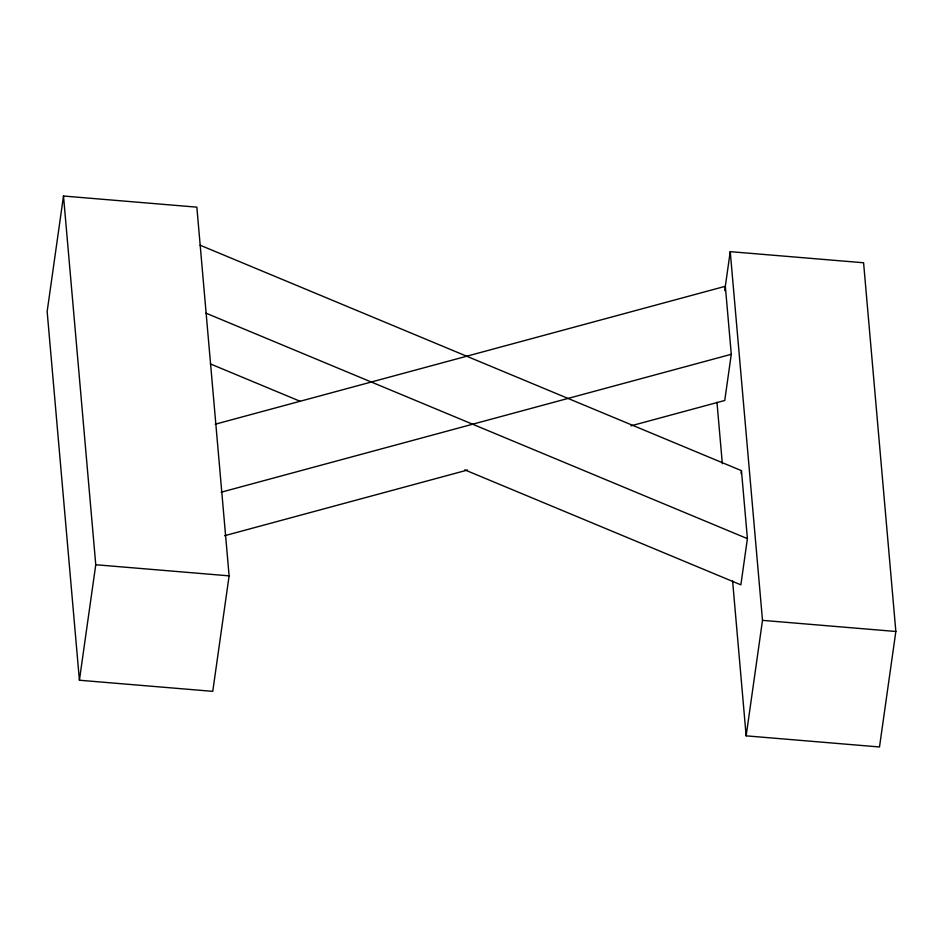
<?xml version="1.0" encoding="UTF-8"?>
<svg xmlns="http://www.w3.org/2000/svg" width="943" height="943" viewBox="0 0 943 943"><rect width="100%" height="100%" fill="white"/><g stroke="black" fill="none" stroke-linecap="round" stroke-linejoin="round"><path stroke-width="1.41" d="M63.499 196.026L47.15 311.52L79.412 680.233L212.764 691.349L229.114 575.855L196.851 207.154L63.499 196.026L95.762 564.739L79.412 680.233M724.719 290.633L730.236 251.651L863.588 262.767L895.85 631.48L879.501 746.974L746.149 735.846L732.581 580.758M215.181 424.232L725.332 286.295L731.285 354.285L724.743 400.48L630.95 425.847M741.057 473.539L741.457 470.651L200.105 245.192M741.457 470.651L747.41 538.642L740.868 584.837L464.758 469.85M746.149 735.846L762.498 620.353L730.236 251.651M221.133 492.222L731.285 354.285M224.54 535.73L467.539 470.027M95.762 564.739L229.114 575.855M762.498 620.353L895.85 631.48M206.057 313.194L747.41 538.642M210.395 363.915L300.169 401.305M716.963 402.26L722.338 463.708"/></g></svg>
